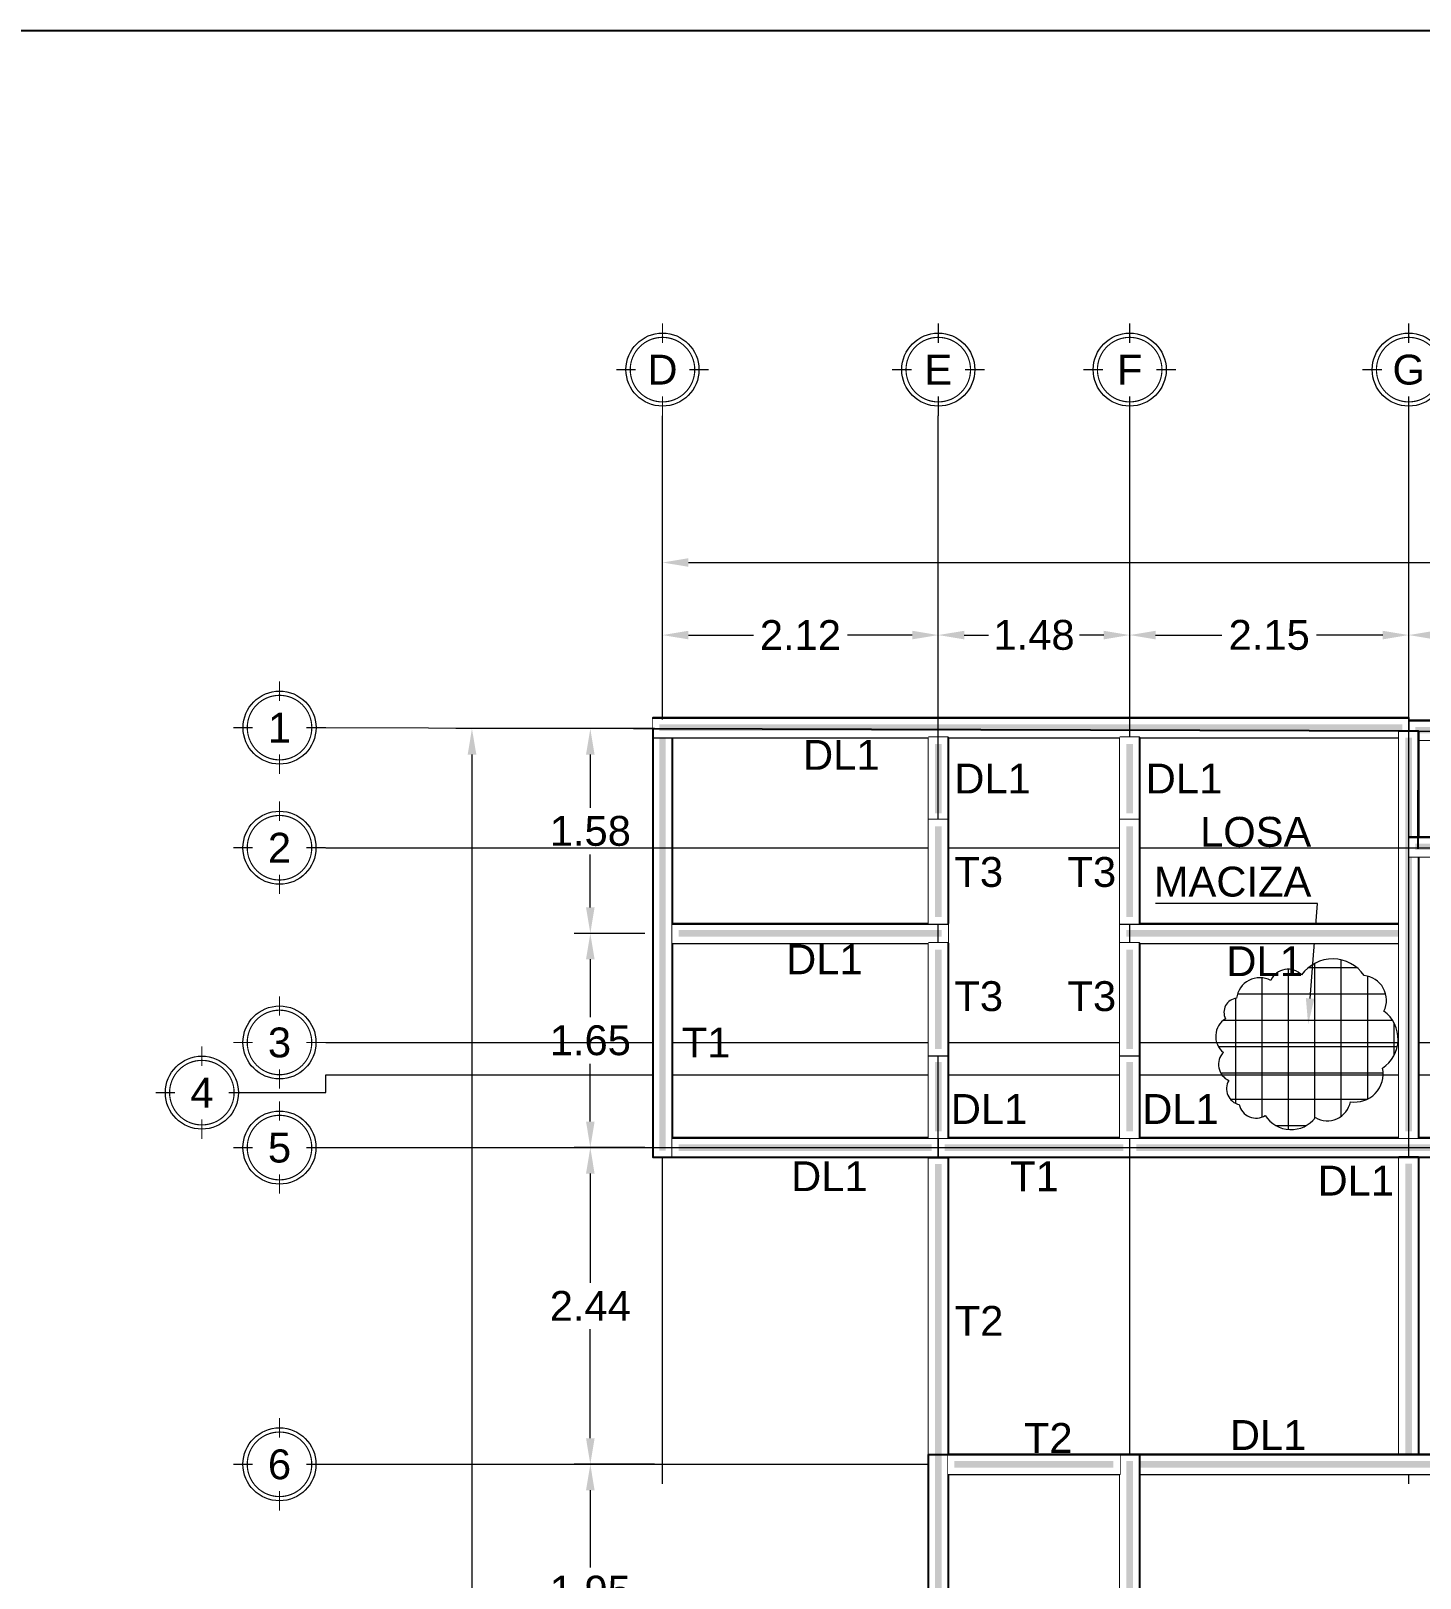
# Model space of a CAD drawing. Header units: metres. Extents: x 14 to 161, y 5 to 309.
# Drawn here: x 105.22 to 115.93, y 227.2 to 239.12 of the extents above; entities that cross this region are included whole.
import ezdxf
from ezdxf import colors
from ezdxf.entities.mleader import LeaderData, LeaderLine
from ezdxf.enums import TextEntityAlignment as Align
from ezdxf.math import Vec2, Vec3

# ---------------------------------------------------------------- set-up
doc = ezdxf.new("R2010")
doc.units = ezdxf.units.M
doc.set_wipeout_variables(frame=1)
doc.header["$PDMODE"] = 35
doc.linetypes.add('ACAD_ISO05W100', pattern=[33, 24, -3, 0, -3, 0, -3])
doc.linetypes.add('CENTRO2', pattern=[0.9, 0.6, -0.1, 0.1, -0.1])
for name, color, linetype, lineweight in [('E-Armado', 2, 'Continuous', 18), ('E-Burbuja eje', 5, 'Continuous', 15), ('E-Ejes', 1, 'CENTRO2', 9), ('E-Textos', 3, 'Continuous', 15)]:
    doc.layers.add(name, color=color, linetype=linetype, lineweight=lineweight)
for name, color, linetype in [('E-Cotas', 2, 'Continuous'), ('E-Dala', 3, 'Continuous'), ('E-Limites', 1, 'Continuous'), ('E-Pie', 1, 'Continuous'), ('E-Trabe', 4, 'Continuous'), ('E-Trabe 2', 6, 'Continuous'), ('E-TRABE 3', 8, 'Continuous')]:
    doc.layers.add(name, color=color, linetype=linetype)
doc.styles.add('ARIAL', font='arial.ttf')
doc.styles.add('General', font='arial.ttf', dxfattribs={"height": 2.3})
doc.linetypes.add('LÍMITE2', pattern='A,6.35,-2.54,[132,ltypeshp.shx,S=2.54,R=0,X=-2.54,Y=0],-2.54,25.4', length=36.83)
doc.dimstyles.new('Generales', dxfattribs={"dimscale": 0, "dimtxt": 2.3, "dimasz": 2, "dimexe": 1.25, "dimexo": 0.625, "dimtad": 0, "dimtih": 1, "dimtoh": 1, "dimzin": 1, "dimdsep": 46, "dimtxsty": 'General', "dimcen": 2, "dimclrd": 2, "dimclre": 2, "dimclrt": 3, "dimadec": 0, "dimazin": 0, "dimtfac": 1, "dimtmove": 0, "dimatfit": 3, "dimfxl": 1, "dimlwd": 13, "dimlwe": 13, "dimarcsym": 0})

# ---------------------------------------------------------------- blocks, each defined once
blk = doc.blocks.new('k-burb-colmn')
at = {"const_width": 0.00024}
for points in [[(0, 0.0055), (0, 0.0095)], [(0, 0.0055), (0, 0.0095)], [(-0.0055, 0), (-0.0095, 0)], [(-0.0055, 0), (-0.0095, 0)], [(0.0055, 0), (0.0095, 0)], [(0.0055, 0), (0.0095, 0)], [(0, -0.0055), (0, -0.0095)], [(0, -0.0055), (0, -0.0095)]]:
    blk.add_lwpolyline(points, dxfattribs=at)
blk.add_lwpolyline([(-0.00663, 0, 1), (0.00663, 0, 1)], format="xyb", close=True, dxfattribs=at)
blk.add_lwpolyline([(-0.00663, 0, 1), (0.00663, 0, 1)], format="xyb", close=True, dxfattribs=at)
at = {"linetype": 'Continuous'}
blk.add_circle((0, 0), 0.0075, dxfattribs=at)
blk.add_circle((0, 0), 0.0075, dxfattribs=at)
at = {"color": 2, "style": 'ARIAL'}
blk.add_attdef('NUM', text='', height=0.023, dxfattribs=at).set_placement((0.00124, 0.00008), align=Align.MIDDLE_CENTER)
blk = doc.blocks.new('*U580')
for points in [[(-0.5, -0.075), (11.11, -0.075), (11.11, 0.075), (-0.5, 0.075)], [(-0.45, -0.025), (11.06, -0.025), (11.06, 0.025), (-0.45, 0.025)]]:
    blk.add_lwpolyline(points, close=True)
blk.add_wipeout([(-0.5, -0.075), (11.11, -0.075), (11.11, 0.075), (-0.5, 0.075)])
at = {"linetype": 'ByBlock'}
h = blk.add_hatch(color=256, dxfattribs=at)
h.dxf.hatch_style = 1
h.paths.add_polyline_path([(11.06, -0.025), (11.06, 0.025), (-0.45, 0.025), (-0.45, -0.025)])
blk.add_line((-0.5, 0.075), (11.11, 0.075))
blk = doc.blocks.new('*U581')
for points in [[(-0.5, -0.075), (0.975, -0.075), (0.975, 0.075), (-0.5, 0.075)], [(-0.45, -0.025), (0.925, -0.025), (0.925, 0.025), (-0.45, 0.025)]]:
    blk.add_lwpolyline(points, close=True)
blk.add_wipeout([(-0.5, -0.075), (0.975, -0.075), (0.975, 0.075), (-0.5, 0.075)])
at = {"linetype": 'ByBlock'}
h = blk.add_hatch(color=256, dxfattribs=at)
h.dxf.hatch_style = 1
h.paths.add_polyline_path([(0.925, -0.025), (0.925, 0.025), (-0.45, 0.025), (-0.45, -0.025)])
blk.add_line((-0.5, 0.075), (0.975, 0.075))
blk = doc.blocks.new('*U583')
for points in [[(-0.5, -0.075), (2.81, -0.075), (2.81, 0.075), (-0.5, 0.075)], [(-0.45, -0.025), (2.76, -0.025), (2.76, 0.025), (-0.45, 0.025)]]:
    blk.add_lwpolyline(points, close=True)
blk.add_wipeout([(-0.5, -0.075), (2.81, -0.075), (2.81, 0.075), (-0.5, 0.075)])
at = {"linetype": 'ByBlock'}
h = blk.add_hatch(color=256, dxfattribs=at)
h.dxf.hatch_style = 1
h.paths.add_polyline_path([(2.76, -0.025), (2.76, 0.025), (-0.45, 0.025), (-0.45, -0.025)])
blk.add_line((-0.5, 0.075), (2.81, 0.075))
blk = doc.blocks.new('*U584')
for points in [[(-0.575, -0.075), (5.25, -0.075), (5.25, 0.075), (-0.575, 0.075)], [(-0.525, -0.025), (5.2, -0.025), (5.2, 0.025), (-0.525, 0.025)]]:
    blk.add_lwpolyline(points, close=True)
blk.add_wipeout([(-0.575, -0.075), (5.25, -0.075), (5.25, 0.075), (-0.575, 0.075)])
at = {"linetype": 'ByBlock'}
h = blk.add_hatch(color=256, dxfattribs=at)
h.dxf.hatch_style = 1
h.paths.add_polyline_path([(5.2, -0.025), (5.2, 0.025), (-0.525, 0.025), (-0.525, -0.025)])
blk.add_line((-0.575, 0.075), (5.25, 0.075))
blk = doc.blocks.new('*U585')
for points in [[(-0.635, -0.075), (0, -0.075), (0, 0.075), (-0.635, 0.075)], [(-0.585, -0.025), (-0.05, -0.025), (-0.05, 0.025), (-0.585, 0.025)]]:
    blk.add_lwpolyline(points, close=True)
blk.add_wipeout([(-0.635, -0.075), (0, -0.075), (0, 0.075), (-0.635, 0.075)])
at = {"linetype": 'ByBlock'}
h = blk.add_hatch(color=256, dxfattribs=at)
h.dxf.hatch_style = 1
h.paths.add_polyline_path([(-0.585, 0.025), (-0.585, -0.025), (-0.05, -0.025), (-0.05, 0.025)])
blk.add_line((-0.635, 0.075), (0, 0.075))
blk = doc.blocks.new('*U1000')
for points in [[(-0.575, -0.075), (1.55, -0.075), (1.55, 0.075), (-0.575, 0.075)], [(-0.525, -0.025), (1.5, -0.025), (1.5, 0.025), (-0.525, 0.025)]]:
    blk.add_lwpolyline(points, close=True)
blk.add_wipeout([(-0.575, -0.075), (1.55, -0.075), (1.55, 0.075), (-0.575, 0.075)])
at = {"linetype": 'ByBlock'}
h = blk.add_hatch(color=256, dxfattribs=at)
h.dxf.hatch_style = 1
h.paths.add_polyline_path([(1.5, -0.025), (1.5, 0.025), (-0.525, 0.025), (-0.525, -0.025)])
blk.add_line((-0.575, 0.075), (1.55, 0.075))
blk = doc.blocks.new('*U587')
for points in [[(-0.65, -0.075), (1.575, -0.075), (1.575, 0.075), (-0.65, 0.075)], [(-0.6, -0.025), (1.525, -0.025), (1.525, 0.025), (-0.6, 0.025)]]:
    blk.add_lwpolyline(points, close=True)
blk.add_wipeout([(-0.65, -0.075), (1.575, -0.075), (1.575, 0.075), (-0.65, 0.075)])
at = {"linetype": 'ByBlock'}
h = blk.add_hatch(color=256, dxfattribs=at)
h.dxf.hatch_style = 1
h.paths.add_polyline_path([(1.525, -0.025), (1.525, 0.025), (-0.6, 0.025), (-0.6, -0.025)])
blk.add_line((-0.65, 0.075), (1.575, 0.075))
blk = doc.blocks.new('*U586')
for points in [[(-0.575, -0.075), (1.475, -0.075), (1.475, 0.075), (-0.575, 0.075)], [(-0.525, -0.025), (1.425, -0.025), (1.425, 0.025), (-0.525, 0.025)]]:
    blk.add_lwpolyline(points, close=True)
blk.add_wipeout([(-0.575, -0.075), (1.475, -0.075), (1.475, 0.075), (-0.575, 0.075)])
at = {"linetype": 'ByBlock'}
h = blk.add_hatch(color=256, dxfattribs=at)
h.dxf.hatch_style = 1
h.paths.add_polyline_path([(1.425, -0.025), (1.425, 0.025), (-0.525, 0.025), (-0.525, -0.025)])
blk.add_line((-0.575, 0.075), (1.475, 0.075))
blk = doc.blocks.new('*U588')
for points in [[(-0.575, -0.075), (2.85, -0.075), (2.85, 0.075), (-0.575, 0.075)], [(-0.525, -0.025), (2.8, -0.025), (2.8, 0.025), (-0.525, 0.025)]]:
    blk.add_lwpolyline(points, close=True)
blk.add_wipeout([(-0.575, -0.075), (2.85, -0.075), (2.85, 0.075), (-0.575, 0.075)])
at = {"linetype": 'ByBlock'}
h = blk.add_hatch(color=256, dxfattribs=at)
h.dxf.hatch_style = 1
h.paths.add_polyline_path([(2.8, -0.025), (2.8, 0.025), (-0.525, 0.025), (-0.525, -0.025)])
blk.add_line((-0.575, 0.075), (2.85, 0.075))
blk = doc.blocks.new('*U589')
for points in [[(-3.134, -0.075), (0, -0.075), (0, 0.075), (-3.134, 0.075)], [(-3.084, -0.025), (-0.05, -0.025), (-0.05, 0.025), (-3.084, 0.025)]]:
    blk.add_lwpolyline(points, close=True)
blk.add_wipeout([(-3.134, -0.075), (0, -0.075), (0, 0.075), (-3.134, 0.075)])
at = {"linetype": 'ByBlock'}
h = blk.add_hatch(color=256, dxfattribs=at)
h.dxf.hatch_style = 1
h.paths.add_polyline_path([(-3.084, 0.025), (-3.084, -0.025), (-0.05, -0.025), (-0.05, 0.025)])
blk.add_line((-3.134, 0.075), (0, 0.075))
blk = doc.blocks.new('*U595')
for points in [[(-0.5, -0.075), (1.865, -0.075), (1.865, 0.075), (-0.5, 0.075)], [(-0.45, -0.025), (1.815, -0.025), (1.815, 0.025), (-0.45, 0.025)]]:
    blk.add_lwpolyline(points, close=True)
blk.add_wipeout([(-0.5, -0.075), (1.865, -0.075), (1.865, 0.075), (-0.5, 0.075)])
at = {"linetype": 'ByBlock'}
h = blk.add_hatch(color=256, dxfattribs=at)
h.dxf.hatch_style = 1
h.paths.add_polyline_path([(1.815, -0.025), (1.815, 0.025), (-0.45, 0.025), (-0.45, -0.025)])
blk.add_line((-0.5, 0.075), (1.865, 0.075))
blk = doc.blocks.new('*U600')
for points in [[(-0.575, -0.075), (4.51, -0.075), (4.51, 0.075), (-0.575, 0.075)], [(-0.525, -0.025), (4.46, -0.025), (4.46, 0.025), (-0.525, 0.025)]]:
    blk.add_lwpolyline(points, close=True)
blk.add_wipeout([(-0.575, -0.075), (4.51, -0.075), (4.51, 0.075), (-0.575, 0.075)])
at = {"linetype": 'ByBlock'}
h = blk.add_hatch(color=256, dxfattribs=at)
h.dxf.hatch_style = 1
h.paths.add_polyline_path([(4.46, -0.025), (4.46, 0.025), (-0.525, 0.025), (-0.525, -0.025)])
blk.add_line((-0.575, 0.075), (4.51, 0.075))
blk = doc.blocks.new('*U621')
for points in [[(-0.635, -0.075), (14.054, -0.075), (14.054, 0.075), (-0.635, 0.075)], [(-0.585, -0.025), (14.004, -0.025), (14.004, 0.025), (-0.585, 0.025)]]:
    blk.add_lwpolyline(points, close=True)
blk.add_wipeout([(-0.635, -0.075), (14.054, -0.075), (14.054, 0.075), (-0.635, 0.075)])
at = {"linetype": 'ByBlock'}
h = blk.add_hatch(color=256, dxfattribs=at)
h.dxf.hatch_style = 1
h.paths.add_polyline_path([(14.004, -0.025), (14.004, 0.025), (-0.585, 0.025), (-0.585, -0.025)])
blk.add_line((-0.635, 0.075), (14.054, 0.075))
blk = doc.blocks.new('*U623')
for points in [[(-0.635, -0.075), (11.839, -0.075), (11.839, 0.075), (-0.635, 0.075)], [(-0.585, -0.025), (11.789, -0.025), (11.789, 0.025), (-0.585, 0.025)]]:
    blk.add_lwpolyline(points, close=True)
blk.add_wipeout([(-0.635, -0.075), (11.839, -0.075), (11.839, 0.075), (-0.635, 0.075)])
at = {"linetype": 'ByBlock'}
h = blk.add_hatch(color=256, dxfattribs=at)
h.dxf.hatch_style = 1
h.paths.add_polyline_path([(11.789, -0.025), (11.789, 0.025), (-0.585, 0.025), (-0.585, -0.025)])
blk.add_line((-0.635, 0.075), (11.839, 0.075))
blk = doc.blocks.new('*U622')
for points in [[(-0.575, -0.075), (0.75, -0.075), (0.75, 0.075), (-0.575, 0.075)], [(-0.525, -0.025), (0.7, -0.025), (0.7, 0.025), (-0.525, 0.025)]]:
    blk.add_lwpolyline(points, close=True)
blk.add_wipeout([(-0.575, -0.075), (0.75, -0.075), (0.75, 0.075), (-0.575, 0.075)])
at = {"linetype": 'ByBlock'}
h = blk.add_hatch(color=256, dxfattribs=at)
h.dxf.hatch_style = 1
h.paths.add_polyline_path([(0.7, -0.025), (0.7, 0.025), (-0.525, 0.025), (-0.525, -0.025)])
blk.add_line((-0.575, 0.075), (0.75, 0.075))
blk = doc.blocks.new('*D836')
at = {"layer": 'Defpoints', "color": 0, "ltscale": 0.5, "transparency": 16777216}
for p in [(112.213, 234.462), (110.088, 233.749), (112.213, 233.749)]:
    blk.add_point(p, dxfattribs=at)
at = {"layer": 'E-Cotas', "color": 2, "linetype": 'Continuous', "lineweight": 13, "ltscale": 0.5, "transparency": 16777216}
for p, q in [((110.088, 233.812), (110.088, 234.587)), ((112.213, 233.812), (112.213, 234.587)), ((110.288, 234.462), (110.789, 234.462)), ((112.013, 234.462), (111.513, 234.462))]:
    blk.add_line(p, q, dxfattribs=at)
at = {"layer": 'E-Cotas', "color": 2, "ltscale": 0.5, "transparency": 16777216}
for points in [[(110.288, 234.495), (110.288, 234.429), (110.088, 234.462)], [(112.013, 234.495), (112.013, 234.429), (112.213, 234.462)]]:
    blk.add_solid(points, dxfattribs=at)
at = {"layer": 'E-Cotas', "color": 3, "ltscale": 0.5, "transparency": 16777216, "insert": (111.151, 234.462), "char_height": 0.23, "attachment_point": 5, "style": 'General'}
blk.add_mtext('2.12', dxfattribs=at)
blk = doc.blocks.new('*D837')
at = {"layer": 'Defpoints', "color": 0, "ltscale": 0.5, "transparency": 16777216}
for p in [(113.688, 234.462), (112.213, 233.734), (113.688, 233.734)]:
    blk.add_point(p, dxfattribs=at)
at = {"layer": 'E-Cotas', "color": 2, "linetype": 'Continuous', "lineweight": 13, "ltscale": 0.5, "transparency": 16777216}
for p, q in [((112.213, 233.797), (112.213, 234.587)), ((113.688, 233.797), (113.688, 234.587)), ((112.413, 234.462), (112.6, 234.462)), ((113.488, 234.462), (113.301, 234.462))]:
    blk.add_line(p, q, dxfattribs=at)
at = {"layer": 'E-Cotas', "color": 2, "ltscale": 0.5, "transparency": 16777216}
for points in [[(112.413, 234.495), (112.413, 234.429), (112.213, 234.462)], [(113.488, 234.495), (113.488, 234.429), (113.688, 234.462)]]:
    blk.add_solid(points, dxfattribs=at)
at = {"layer": 'E-Cotas', "color": 3, "ltscale": 0.5, "transparency": 16777216, "insert": (112.951, 234.462), "char_height": 0.23, "attachment_point": 5, "style": 'General'}
blk.add_mtext('1.48', dxfattribs=at)
blk = doc.blocks.new('*D838')
at = {"layer": 'Defpoints', "color": 0, "ltscale": 0.5, "transparency": 16777216}
for p in [(115.838, 234.462), (113.688, 233.737), (115.838, 233.737)]:
    blk.add_point(p, dxfattribs=at)
at = {"layer": 'E-Cotas', "color": 2, "linetype": 'Continuous', "lineweight": 13, "ltscale": 0.5, "transparency": 16777216}
for p, q in [((113.688, 233.799), (113.688, 234.587)), ((115.838, 233.799), (115.838, 234.587)), ((113.888, 234.462), (114.399, 234.462)), ((115.638, 234.462), (115.127, 234.462))]:
    blk.add_line(p, q, dxfattribs=at)
at = {"layer": 'E-Cotas', "color": 2, "ltscale": 0.5, "transparency": 16777216}
for points in [[(113.888, 234.495), (113.888, 234.429), (113.688, 234.462)], [(115.638, 234.495), (115.638, 234.429), (115.838, 234.462)]]:
    blk.add_solid(points, dxfattribs=at)
at = {"layer": 'E-Cotas', "color": 3, "ltscale": 0.5, "transparency": 16777216, "insert": (114.763, 234.462), "char_height": 0.23, "attachment_point": 5, "style": 'General'}
blk.add_mtext('2.15', dxfattribs=at)
blk = doc.blocks.new('*D839')
at = {"layer": 'Defpoints', "color": 0, "ltscale": 0.5, "transparency": 16777216}
for p in [(117.188, 234.462), (115.838, 233.723), (117.188, 233.723)]:
    blk.add_point(p, dxfattribs=at)
at = {"layer": 'E-Cotas', "color": 2, "linetype": 'Continuous', "lineweight": 13, "ltscale": 0.5, "transparency": 16777216}
for p, q in [((115.838, 233.785), (115.838, 234.587)), ((117.188, 233.785), (117.188, 234.587)), ((116.038, 234.462), (116.162, 234.462)), ((116.988, 234.462), (116.864, 234.462))]:
    blk.add_line(p, q, dxfattribs=at)
at = {"layer": 'E-Cotas', "color": 2, "ltscale": 0.5, "transparency": 16777216}
for points in [[(116.038, 234.495), (116.038, 234.429), (115.838, 234.462)], [(116.988, 234.495), (116.988, 234.429), (117.188, 234.462)]]:
    blk.add_solid(points, dxfattribs=at)
at = {"layer": 'E-Cotas', "color": 3, "ltscale": 0.5, "transparency": 16777216, "insert": (116.513, 234.462), "char_height": 0.23, "attachment_point": 5, "style": 'General'}
blk.add_mtext('1.35', dxfattribs=at)
blk = doc.blocks.new('*D846')
at = {"layer": 'Defpoints', "color": 0, "ltscale": 0.5, "transparency": 16777216}
for p in [(131.748, 235.021), (110.088, 233.761), (131.748, 233.761)]:
    blk.add_point(p, dxfattribs=at)
at = {"layer": 'E-Cotas', "color": 2, "linetype": 'Continuous', "lineweight": 13, "ltscale": 0.5, "transparency": 16777216}
for p, q in [((110.088, 233.823), (110.088, 235.146)), ((131.748, 233.823), (131.748, 235.146)), ((110.288, 235.021), (120.466, 235.021)), ((131.548, 235.021), (121.371, 235.021))]:
    blk.add_line(p, q, dxfattribs=at)
at = {"layer": 'E-Cotas', "color": 2, "ltscale": 0.5, "transparency": 16777216}
for points in [[(110.288, 235.054), (110.288, 234.988), (110.088, 235.021)], [(131.548, 235.054), (131.548, 234.988), (131.748, 235.021)]]:
    blk.add_solid(points, dxfattribs=at)
at = {"layer": 'E-Cotas', "color": 3, "ltscale": 0.5, "transparency": 16777216, "insert": (120.918, 235.021), "char_height": 0.23, "attachment_point": 5, "style": 'General'}
blk.add_mtext('21.66', dxfattribs=at)
blk = doc.blocks.new('*D900')
at = {"layer": 'Defpoints', "color": 0, "ltscale": 0.5, "transparency": 16777216}
for p in [(110.013, 233.741), (109.532, 232.164), (110.013, 232.164)]:
    blk.add_point(p, dxfattribs=at)
at = {"layer": 'E-Cotas', "color": 2, "linetype": 'Continuous', "lineweight": 13, "ltscale": 0.5, "transparency": 16777216}
for p, q in [((109.951, 233.741), (109.407, 233.741)), ((109.532, 233.541), (109.532, 233.132)), ((109.532, 232.364), (109.532, 232.772)), ((109.951, 232.164), (109.407, 232.164))]:
    blk.add_line(p, q, dxfattribs=at)
at = {"layer": 'E-Cotas', "color": 2, "ltscale": 0.5, "transparency": 16777216}
for points in [[(109.499, 233.541), (109.565, 233.541), (109.532, 233.741)], [(109.499, 232.364), (109.565, 232.364), (109.532, 232.164)]]:
    blk.add_solid(points, dxfattribs=at)
at = {"layer": 'E-Cotas', "color": 3, "ltscale": 0.5, "transparency": 16777216, "insert": (109.532, 232.952), "char_height": 0.23, "attachment_point": 5, "style": 'General'}
blk.add_mtext('1.58', dxfattribs=at)
blk = doc.blocks.new('*D901')
at = {"layer": 'Defpoints', "color": 0, "ltscale": 0.5, "transparency": 16777216}
for p in [(110.013, 232.164), (109.532, 230.514), (110.013, 230.514)]:
    blk.add_point(p, dxfattribs=at)
at = {"layer": 'E-Cotas', "color": 2, "linetype": 'Continuous', "lineweight": 13, "ltscale": 0.5, "transparency": 16777216}
for p, q in [((109.951, 232.164), (109.407, 232.164)), ((109.532, 231.964), (109.532, 231.519)), ((109.532, 230.714), (109.532, 231.159)), ((109.951, 230.514), (109.407, 230.514))]:
    blk.add_line(p, q, dxfattribs=at)
at = {"layer": 'E-Cotas', "color": 2, "ltscale": 0.5, "transparency": 16777216}
for points in [[(109.499, 231.964), (109.565, 231.964), (109.532, 232.164)], [(109.499, 230.714), (109.565, 230.714), (109.532, 230.514)]]:
    blk.add_solid(points, dxfattribs=at)
at = {"layer": 'E-Cotas', "color": 3, "ltscale": 0.5, "transparency": 16777216, "insert": (109.532, 231.339), "char_height": 0.23, "attachment_point": 5, "style": 'General'}
blk.add_mtext('1.65', dxfattribs=at)
blk = doc.blocks.new('*D902')
at = {"layer": 'Defpoints', "color": 0, "ltscale": 0.5, "transparency": 16777216}
for p in [(110.013, 230.514), (109.532, 228.074), (110.013, 228.074)]:
    blk.add_point(p, dxfattribs=at)
at = {"layer": 'E-Cotas', "color": 2, "linetype": 'Continuous', "lineweight": 13, "ltscale": 0.5, "transparency": 16777216}
for p, q in [((109.951, 230.514), (109.407, 230.514)), ((109.532, 230.314), (109.532, 229.472)), ((109.532, 228.274), (109.532, 229.116)), ((109.951, 228.074), (109.407, 228.074))]:
    blk.add_line(p, q, dxfattribs=at)
at = {"layer": 'E-Cotas', "color": 2, "ltscale": 0.5, "transparency": 16777216}
for points in [[(109.499, 230.314), (109.565, 230.314), (109.532, 230.514)], [(109.499, 228.274), (109.565, 228.274), (109.532, 228.074)]]:
    blk.add_solid(points, dxfattribs=at)
at = {"layer": 'E-Cotas', "color": 3, "ltscale": 0.5, "transparency": 16777216, "insert": (109.532, 229.294), "char_height": 0.23, "attachment_point": 5, "style": 'General'}
blk.add_mtext('2.44', dxfattribs=at)
blk = doc.blocks.new('*D903')
at = {"layer": 'Defpoints', "color": 0, "ltscale": 0.5, "transparency": 16777216}
for p in [(110.088, 228.074), (109.532, 226.124), (110.088, 226.124)]:
    blk.add_point(p, dxfattribs=at)
at = {"layer": 'E-Cotas', "color": 2, "linetype": 'Continuous', "lineweight": 13, "ltscale": 0.5, "transparency": 16777216}
for p, q in [((110.026, 228.074), (109.407, 228.074)), ((109.532, 227.874), (109.532, 227.279)), ((109.532, 226.324), (109.532, 226.919)), ((110.026, 226.124), (109.407, 226.124))]:
    blk.add_line(p, q, dxfattribs=at)
at = {"layer": 'E-Cotas', "color": 2, "ltscale": 0.5, "transparency": 16777216}
for points in [[(109.499, 227.874), (109.565, 227.874), (109.532, 228.074)], [(109.499, 226.324), (109.565, 226.324), (109.532, 226.124)]]:
    blk.add_solid(points, dxfattribs=at)
at = {"layer": 'E-Cotas', "color": 3, "ltscale": 0.5, "transparency": 16777216, "insert": (109.532, 227.099), "char_height": 0.23, "attachment_point": 5, "style": 'General'}
blk.add_mtext('1.95', dxfattribs=at)
blk = doc.blocks.new('*D909')
at = {"layer": 'Defpoints', "color": 0, "ltscale": 0.5, "transparency": 16777216}
for p in [(108.62, 233.741), (110.088, 233.741), (110.088, 212.424)]:
    blk.add_point(p, dxfattribs=at)
at = {"layer": 'E-Cotas', "color": 2, "linetype": 'Continuous', "lineweight": 13, "ltscale": 0.5, "transparency": 16777216}
for p, q in [((110.026, 233.741), (108.495, 233.741)), ((108.62, 233.541), (108.62, 223.262)), ((108.62, 212.624), (108.62, 222.902)), ((110.026, 212.424), (108.495, 212.424))]:
    blk.add_line(p, q, dxfattribs=at)
at = {"layer": 'E-Cotas', "color": 2, "ltscale": 0.5, "transparency": 16777216}
for points in [[(108.587, 233.541), (108.654, 233.541), (108.62, 233.741)], [(108.587, 212.624), (108.654, 212.624), (108.62, 212.424)]]:
    blk.add_solid(points, dxfattribs=at)
at = {"layer": 'E-Cotas', "color": 3, "ltscale": 0.5, "transparency": 16777216, "insert": (108.62, 223.082), "char_height": 0.23, "attachment_point": 5, "style": 'General'}
blk.add_mtext('21.32', dxfattribs=at)
blk = doc.blocks.new('*U998')
for points in [[(-2.317, -0.075), (-1.517, -0.075), (-1.517, 0.075), (-2.317, 0.075)], [(-2.267, -0.025), (-1.567, -0.025), (-1.567, 0.025), (-2.267, 0.025)]]:
    blk.add_lwpolyline(points, close=True)
blk.add_wipeout([(-2.317, -0.075), (-1.517, -0.075), (-1.517, 0.075), (-2.317, 0.075)])
at = {"linetype": 'ByBlock'}
h = blk.add_hatch(color=256, dxfattribs=at)
h.dxf.hatch_style = 1
h.paths.add_polyline_path([(-2.267, 0.025), (-2.267, -0.025), (-1.567, -0.025), (-1.567, 0.025)])
blk.add_line((-2.317, 0.075), (-1.517, 0.075))
blk = doc.blocks.new('*U999')
for points in [[(-2.317, -0.075), (-1.452, -0.075), (-1.452, 0.075), (-2.317, 0.075)], [(-2.267, -0.025), (-1.502, -0.025), (-1.502, 0.025), (-2.267, 0.025)]]:
    blk.add_lwpolyline(points, close=True)
blk.add_wipeout([(-2.317, -0.075), (-1.452, -0.075), (-1.452, 0.075), (-2.317, 0.075)])
at = {"linetype": 'ByBlock'}
h = blk.add_hatch(color=256, dxfattribs=at)
h.dxf.hatch_style = 1
h.paths.add_polyline_path([(-2.267, 0.025), (-2.267, -0.025), (-1.502, -0.025), (-1.502, 0.025)])
blk.add_line((-2.317, 0.075), (-1.452, 0.075))

msp = doc.modelspace()

# ---------------------------------------------------------------- hatches: boundary and pattern name
at = {"layer": 'E-Armado'}
h = msp.add_hatch(dxfattribs=at)
h.set_pattern_fill('NET', color=4, scale=0.064, style=0)
h.set_pattern_definition([(0, (-3570.7293, 47.19323), (0, 0.2032), []), (90, (-3570.7293, 47.19323), (-0.2032, 1e-17), [])])
h.paths.add_polyline_path([(115.0132, 231.84423, 0.52056705), (114.77524, 231.80195, 0.52056705), (114.51085, 231.66457, 0.52056705), (114.42624, 231.50604, 0.52056705), (114.41038, 231.24712, 0.52056705), (114.45268, 231.03048, 0.52056705), (114.532, 230.84553, 0.52056705), (114.73294, 230.76099, 0.52056705), (115.11895, 230.74513, 0.52056705), (115.38864, 230.86667, 0.52056705), (115.63717, 231.12559, 0.52056705), (115.64774, 231.56417, 0.52056705), (115.49439, 231.83894, 0.52056705)])

# ---------------------------------------------------------------- linework, layer by layer
msp.add_lwpolyline([(115.0132, 231.84423, 0.52056705), (114.77524, 231.80195, 0.52056705), (114.51085, 231.66457, 0.52056705), (114.42624, 231.50604, 0.52056705), (114.41038, 231.24712, 0.52056705), (114.45268, 231.03048, 0.52056705), (114.532, 230.84553, 0.52056705), (114.73294, 230.76099, 0.52056705), (115.11895, 230.74513, 0.52056705), (115.38864, 230.86667, 0.52056705), (115.63717, 231.12559, 0.52056705), (115.64774, 231.56417, 0.52056705), (115.49439, 231.83894, 0.52056705)], format="xyb", close=True, dxfattribs=at)
at = {"layer": 'E-Dala', "color": 3, "linetype": 'LÍMITE2', "ltscale": 0.1}
msp.add_line((112.21319, 233.74173), (112.21319, 233.03865), dxfattribs=at)
at = {"layer": 'E-Ejes', "ltscale": 20}
for points in [[(110.0882, 209.92365), (110.0882, 236.15069), (110.0882, 236.15069)], [(112.21319, 233.72628), (112.21319, 236.15069)], [(113.68819, 233.73659), (113.68819, 236.15069)], [(115.83819, 233.72909), (115.83819, 236.15069)], [(107.49328, 231.32365), (135.16914, 231.32365)], [(106.89499, 230.9369), (107.49328, 230.9369), (107.49328, 231.07365), (131.74819, 231.07365), (135.16914, 231.07365), (135.16914, 230.9369), (135.78133, 230.9369)], [(107.49328, 228.07365), (135.16914, 228.07365)]]:
    msp.add_lwpolyline(points, dxfattribs=at)
at = {"layer": 'E-Pie', "color": 5}
msp.add_lwpolyline([(69.65758, 239.11616), (69.65758, 181.71616), (156.91409, 181.71616), (156.91409, 239.11616)], close=True, dxfattribs=at)
at = {"layer": 'E-Trabe', "color": 4, "linetype": 'ACAD_ISO05W100', "ltscale": 0.3}
msp.add_line((113.68819, 230.51365), (112.21319, 230.51365), dxfattribs=at)

# ---------------------------------------------------------------- block references
at = {"layer": 'E-Burbuja eje', "linetype": 'ByBlock'}
ref = msp.add_blockref('k-burb-colmn', (110.0882, 236.50694), dxfattribs=dict(at, xscale=37.49999999999999, yscale=37.49999999999999, zscale=37.49999999999999))
ref.add_attrib('NUM', 'D', dxfattribs={"layer": '0', "color": 2, "height": 0.23, "style": 'ARIAL'}).set_placement((110.0882, 236.50694), align=Align.MIDDLE_CENTER)
ref = msp.add_blockref('k-burb-colmn', (112.21319, 236.50694), dxfattribs=dict(at, xscale=37.49999999999999, yscale=37.49999999999999, zscale=37.49999999999999))
ref.add_attrib('NUM', 'E', dxfattribs={"layer": '0', "color": 2, "height": 0.23, "style": 'ARIAL'}).set_placement((112.21319, 236.50694), align=Align.MIDDLE_CENTER)
ref = msp.add_blockref('k-burb-colmn', (113.68819, 236.50694), dxfattribs=dict(at, xscale=37.49999999999999, yscale=37.49999999999999, zscale=37.49999999999999))
ref.add_attrib('NUM', 'F', dxfattribs={"layer": '0', "color": 2, "height": 0.23, "style": 'ARIAL'}).set_placement((113.68819, 236.50694), align=Align.MIDDLE_CENTER)
ref = msp.add_blockref('k-burb-colmn', (115.83819, 236.50694), dxfattribs=dict(at, xscale=37.49999999999999, yscale=37.49999999999999, zscale=37.49999999999999))
ref.add_attrib('NUM', 'G', dxfattribs={"layer": '0', "color": 2, "height": 0.23, "style": 'ARIAL'}).set_placement((115.83819, 236.50694), align=Align.MIDDLE_CENTER)
ref = msp.add_blockref('k-burb-colmn', (107.13737, 233.74913), dxfattribs=dict(at, xscale=37.49999999999999, yscale=37.49999999999999, zscale=37.49999999999999))
ref.add_attrib('NUM', '1', dxfattribs={"layer": '0', "color": 2, "height": 0.23, "style": 'ARIAL'}).set_placement((107.13737, 233.74913), align=Align.MIDDLE_CENTER)
ref = msp.add_blockref('k-burb-colmn', (107.13703, 232.82365), dxfattribs=dict(at, xscale=37.49999999999999, yscale=37.49999999999999, zscale=37.49999999999999))
ref.add_attrib('NUM', '2', dxfattribs={"layer": '0', "color": 2, "height": 0.23, "style": 'ARIAL'}).set_placement((107.13703, 232.82365), align=Align.MIDDLE_CENTER)
ref = msp.add_blockref('k-burb-colmn', (107.13703, 231.32365), dxfattribs=dict(at, xscale=37.49999999999999, yscale=37.49999999999999, zscale=37.49999999999999))
ref.add_attrib('NUM', '3', dxfattribs={"layer": '0', "color": 2, "height": 0.23, "style": 'ARIAL'}).set_placement((107.13703, 231.32365), align=Align.MIDDLE_CENTER)
ref = msp.add_blockref('k-burb-colmn', (106.53874, 230.9369), dxfattribs=dict(at, xscale=37.49999999999999, yscale=37.49999999999999, zscale=37.49999999999999))
ref.add_attrib('NUM', '4', dxfattribs={"layer": '0', "color": 2, "height": 0.23, "style": 'ARIAL'}).set_placement((106.53874, 230.9369), align=Align.MIDDLE_CENTER)
ref = msp.add_blockref('k-burb-colmn', (107.13703, 230.51365), dxfattribs=dict(at, xscale=37.49999999999999, yscale=37.49999999999999, zscale=37.49999999999999))
ref.add_attrib('NUM', '5', dxfattribs={"layer": '0', "color": 2, "height": 0.23, "style": 'ARIAL'}).set_placement((107.13703, 230.51365), align=Align.MIDDLE_CENTER)
ref = msp.add_blockref('k-burb-colmn', (107.13703, 228.07365), dxfattribs=dict(at, xscale=37.49999999999999, yscale=37.49999999999999, zscale=37.49999999999999))
ref.add_attrib('NUM', '6', dxfattribs={"layer": '0', "color": 2, "height": 0.23, "style": 'ARIAL'}).set_placement((107.13703, 228.07365), align=Align.MIDDLE_CENTER)

# ---------------------------------------------------------------- texts
at = {"layer": 'E-Textos', "ltscale": 0.5, "char_height": 0.23, "width": 0.316244, "attachment_point": 1, "style": 'General'}
for s, insert in [('DL1', (111.17138, 233.65418)), ('DL1', (112.33683, 233.47174)), ('DL1', (113.81183, 233.47174)), ('DL1', (111.04094, 232.07908)), ('DL1', (114.43327, 232.06429)), ('T1', (110.23665, 231.43792)), ('DL1', (112.31001, 230.92591)), ('DL1', (113.78501, 230.92591)), ('DL1', (111.07929, 230.40802)), ('T1', (112.76744, 230.40785)), ('DL1', (115.1358, 230.37408)), ('T2', (112.33978, 229.29365)), ('T2', (112.873, 228.39171)), ('DL1', (114.46021, 228.41431))]:
    msp.add_mtext(s, dxfattribs=dict(at, insert=insert))

# ---------------------------------------------------------------- dimensions: what is measured, and where the dimension line sits
at = {"layer": 'E-Cotas', "ltscale": 0.5}
dim = msp.add_linear_dim(base=(109.53202, 226.12365), p1=(110.0882, 228.07365), p2=(110.0882, 226.12365), angle=90, dimstyle='Generales', dxfattribs=at)
dim.commit()
dim.dimension.update_dxf_attribs({"geometry": '*D903', "text_midpoint": (109.53202, 227.09865)})

# ---------------------------------------------------------------- leaders
ml = msp.add_multileader_mtext('Standard', dxfattribs=at)
ml.set_content('\\A1;LOSA\\P MACIZA', color=3, style='General')
ml.set_leader_properties(color=2, linetype='Continuous', lineweight=15)
ml.build(insert=Vec2(0, 0))
ml.multileader.update_dxf_attribs({"text_left_attachment_type": 5, "text_right_attachment_type": 5, "dogleg_length": 3, "arrow_head_size": 0.2, "scale": 0.1})
ctx = ml.context
ctx.base_point, ctx.scale, ctx.char_height, ctx.arrow_head_size, ctx.landing_gap_size, ctx.plane_origin = Vec3(113.78412, 232.39369), 0.1, 0.23, 0.2, 0, Vec3(115.2207, 230.95105)
ctx.left_attachment, ctx.right_attachment, ctx.text_align_type = 5, 5, 2
notes = []
notes.append((ctx, [(1, (1, 1, 0), (115.13476, 232.39369), (-1, 0), 0.04704, [(0, [(115.06311, 231.46349)], 0, [])])]))
ctx.mtext.insert, ctx.mtext.alignment, ctx.mtext.flow_direction = Vec3(115.08772, 233.06103), 3, 5
for ctx, leaders in notes:
    for number, flags, end, landing, length, lines in leaders:
        leader = LeaderData()
        leader.index, (leader.has_last_leader_line, leader.has_dogleg_vector, leader.attachment_direction) = number, flags
        leader.last_leader_point, leader.dogleg_vector, leader.dogleg_length = Vec3(end), Vec3(landing), length
        for number, points, colour, breaks in lines:
            line = LeaderLine()
            line.index, line.vertices, line.color, line.breaks = number, Vec3.list(points), colors.encode_raw_color(colour), breaks
            leader.lines.append(line)
        ctx.leaders.append(leader)

# ---------------------------------------------------------------- next in the draw order: block references
at = {"layer": 'E-Dala'}
msp.add_blockref('*U587', (114.26319, 232.16365), dxfattribs=at)
at = {"layer": 'E-Trabe', "rotation": 270}
msp.add_blockref('*U583', (110.0882, 233.24913), dxfattribs=at)
at = {"layer": 'E-Trabe'}
for name, p in [('*U580', (116.33819, 233.72909)), ('*U581', (112.71319, 230.51365))]:
    msp.add_blockref(name, p, dxfattribs=at)

# ---------------------------------------------------------------- next in the draw order: block references
at = {"layer": 'E-Dala'}
for name, p in [('*U584', (110.5882, 233.74913)), ('*U1000', (110.7382, 232.16365)), ('*U586', (110.7382, 230.51365)), ('*U588', (114.26319, 230.51365))]:
    msp.add_blockref(name, p, dxfattribs=at)

# ---------------------------------------------------------------- next in the draw order: dimensions: what is measured, and where the dimension line sits
at = {"layer": 'E-Cotas', "ltscale": 0.5}
for base, p1, p2, picture, middle in [((109.53202, 230.51365), (110.0132, 232.16365), (110.0132, 230.51365), '*D901', (109.53202, 231.33865)), ((109.53202, 228.07365), (110.0132, 230.51365), (110.0132, 228.07365), '*D902', (109.53202, 229.29365))]:
    dim = msp.add_linear_dim(base=base, p1=p1, p2=p2, angle=90, dimstyle='Generales', dxfattribs=at)
    dim.commit()
    dim.dimension.update_dxf_attribs({"geometry": picture, "text_midpoint": middle})

# ---------------------------------------------------------------- next in the draw order: linework, layer by layer
at = {"layer": 'E-Ejes', "ltscale": 20}
for points in [[(113.68819, 209.92365), (113.68819, 236.15069), (113.68819, 236.15069)], [(107.49328, 230.51365), (135.16914, 230.51365)]]:
    msp.add_lwpolyline(points, dxfattribs=at)

# ---------------------------------------------------------------- next in the draw order: block references
at = {"layer": 'E-Dala', "rotation": 270}
for name, p in [('*U585', (112.21319, 233.03865)), ('*U589', (115.83819, 230.58865)), ('*U585', (112.21319, 230.58865))]:
    msp.add_blockref(name, p, dxfattribs=at)

# ---------------------------------------------------------------- next in the draw order: dimensions: what is measured, and where the dimension line sits
at = {"layer": 'E-Cotas', "ltscale": 0.5}
for base, p1, p2, picture, middle in [((112.21319, 234.46186), (110.0882, 233.74913), (112.21319, 233.74913), '*D836', (111.15069, 234.46186)), ((113.68819, 234.46186), (112.21314, 233.73423), (113.68819, 233.73423), '*D837', (112.95066, 234.46186))]:
    dim = msp.add_linear_dim(base=base, p1=p1, p2=p2, dimstyle='Generales', dxfattribs=at)
    dim.commit()
    dim.dimension.update_dxf_attribs({"geometry": picture, "text_midpoint": middle})
for base, p1, p2, picture, middle in [((108.62026, 233.74094), (110.0882, 212.42365), (110.0882, 233.74094), '*D909', (108.62026, 223.08229)), ((109.53202, 232.16365), (110.0132, 233.74094), (110.0132, 232.16365), '*D900', (109.53202, 232.95229))]:
    dim = msp.add_linear_dim(base=base, p1=p1, p2=p2, angle=90, dimstyle='Generales', dxfattribs=at)
    dim.commit()
    dim.dimension.update_dxf_attribs({"geometry": picture, "text_midpoint": middle})

# ---------------------------------------------------------------- next in the draw order: linework, layer by layer
at = {"layer": 'E-Ejes', "ltscale": 20}
for points in [[(112.21319, 209.92365), (112.21319, 236.15069), (112.21319, 236.15069)], [(107.49362, 233.74913), (135.1692, 233.66171)]]:
    msp.add_lwpolyline(points, dxfattribs=at)

# ---------------------------------------------------------------- next in the draw order: block references
at = {"layer": 'E-Dala', "rotation": 270}
msp.add_blockref('*U585', (113.68819, 230.58865), dxfattribs=at)
at = {"layer": 'E-Trabe'}
msp.add_blockref('*U580', (116.33819, 232.8302), dxfattribs=at)

# ---------------------------------------------------------------- next in the draw order: dimensions: what is measured, and where the dimension line sits
at = {"layer": 'E-Cotas', "ltscale": 0.5}
for base, p1, p2, picture, middle in [((131.74819, 235.02091), (110.0882, 233.76086), (131.74819, 233.76086), '*D846', (120.91819, 235.02091)), ((115.83819, 234.46186), (113.68819, 233.73659), (115.83819, 233.73659), '*D838', (114.76319, 234.46186)), ((117.18819, 234.46186), (115.83819, 233.72277), (117.18819, 233.72277), '*D839', (116.51319, 234.46186))]:
    dim = msp.add_linear_dim(base=base, p1=p1, p2=p2, dimstyle='Generales', dxfattribs=at)
    dim.commit()
    dim.dimension.update_dxf_attribs({"geometry": picture, "text_midpoint": middle})

# ---------------------------------------------------------------- next in the draw order: linework, layer by layer
at = {"layer": 'E-Ejes', "ltscale": 20}
for points in [[(115.83819, 209.92365), (115.83819, 236.15069), (115.83819, 236.15069)], [(107.49328, 232.82365), (135.16914, 232.82365)]]:
    msp.add_lwpolyline(points, dxfattribs=at)

# ---------------------------------------------------------------- next in the draw order: block references
at = {"layer": 'E-Dala', "rotation": 270}
msp.add_blockref('*U585', (113.68819, 233.03865), dxfattribs=at)
at = {"layer": 'E-Trabe 2', "rotation": 270}
msp.add_blockref('*U621', (112.21319, 229.80316), dxfattribs=at)

# ---------------------------------------------------------------- next in the draw order: block references
at = {"layer": 'E-Trabe', "rotation": 270}
msp.add_blockref('*U595', (115.83819, 229.93865), dxfattribs=at)

# ---------------------------------------------------------------- next in the draw order: linework, layer by layer
at = {"layer": 'E-Limites', "ltscale": 0.5}
msp.add_lwpolyline([(115.91161, 232.81545), (115.91476, 233.72088), (110.0132, 233.74094), (110.0132, 230.43865), (120.27319, 230.43865), (120.27319, 232.9052), (115.91161, 232.9052)], dxfattribs=at)

# ---------------------------------------------------------------- next in the draw order: block references
at = {"layer": 'E-Dala'}
msp.add_blockref('*U600', (114.26319, 228.07365), dxfattribs=at)

# ---------------------------------------------------------------- next in the draw order: block references
at = {"layer": 'E-Trabe 2', "rotation": 270}
msp.add_blockref('*U623', (113.68819, 227.51316), dxfattribs=at)
at = {"layer": 'E-TRABE 3', "rotation": 270}
for name, p in [('*U998', (112.21319, 230.72209)), ('*U998', (113.68819, 230.72209)), ('*U999', (112.21319, 229.77209)), ('*U999', (113.68819, 229.77209))]:
    msp.add_blockref(name, p, dxfattribs=at)

# ---------------------------------------------------------------- next in the draw order: block references
at = {"layer": 'E-Trabe 2'}
msp.add_blockref('*U622', (112.86319, 228.07365), dxfattribs=at)

# ---------------------------------------------------------------- next in the draw order: texts
at = {"layer": 'E-Textos', "ltscale": 0.5, "char_height": 0.23, "width": 0.316244, "attachment_point": 1, "style": 'General'}
for insert in [(112.33756, 232.75206), (113.20898, 232.75206), (112.33756, 231.79543), (113.20898, 231.79543)]:
    msp.add_mtext('T3', dxfattribs=dict(at, insert=insert))

# ---------------------------------------------------------------- next in the draw order: linework, layer by layer
at = {"layer": 'E-Limites', "ltscale": 0.5}
msp.add_lwpolyline([(112.13819, 228.14865), (113.76319, 228.14865), (113.76319, 215.59905), (112.13819, 215.59905)], close=True, dxfattribs=at)

doc.saveas('drawing.dxf')
